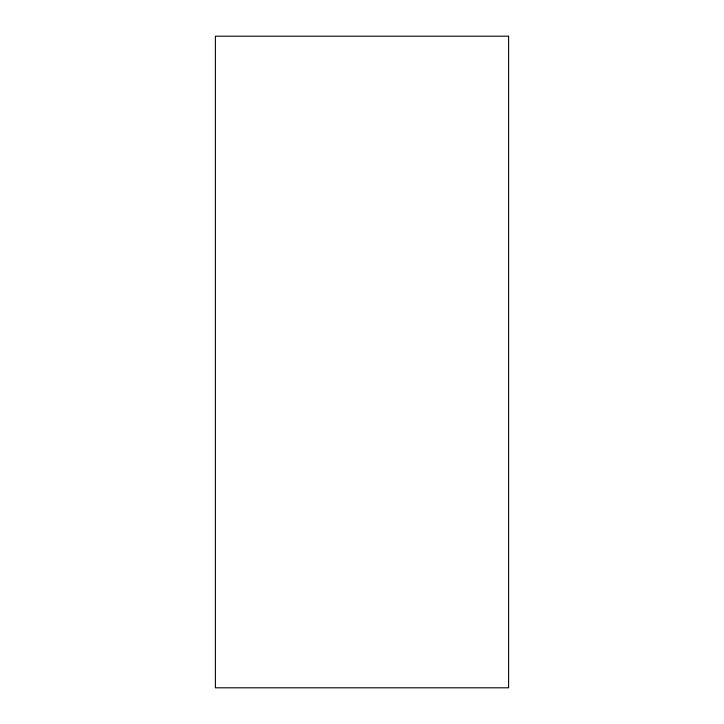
<?xml version="1.0" encoding="UTF-8"?>
<svg xmlns="http://www.w3.org/2000/svg" width="724" height="724" viewBox="0 0 724 724"><rect width="100%" height="100%" fill="white"/><g stroke="black" fill="none" stroke-linecap="round" stroke-linejoin="round"><path stroke-width="1.09" d="M508.61 36.2L215.39 36.2L215.39 687.8L508.61 687.8L508.61 36.2"/></g></svg>
